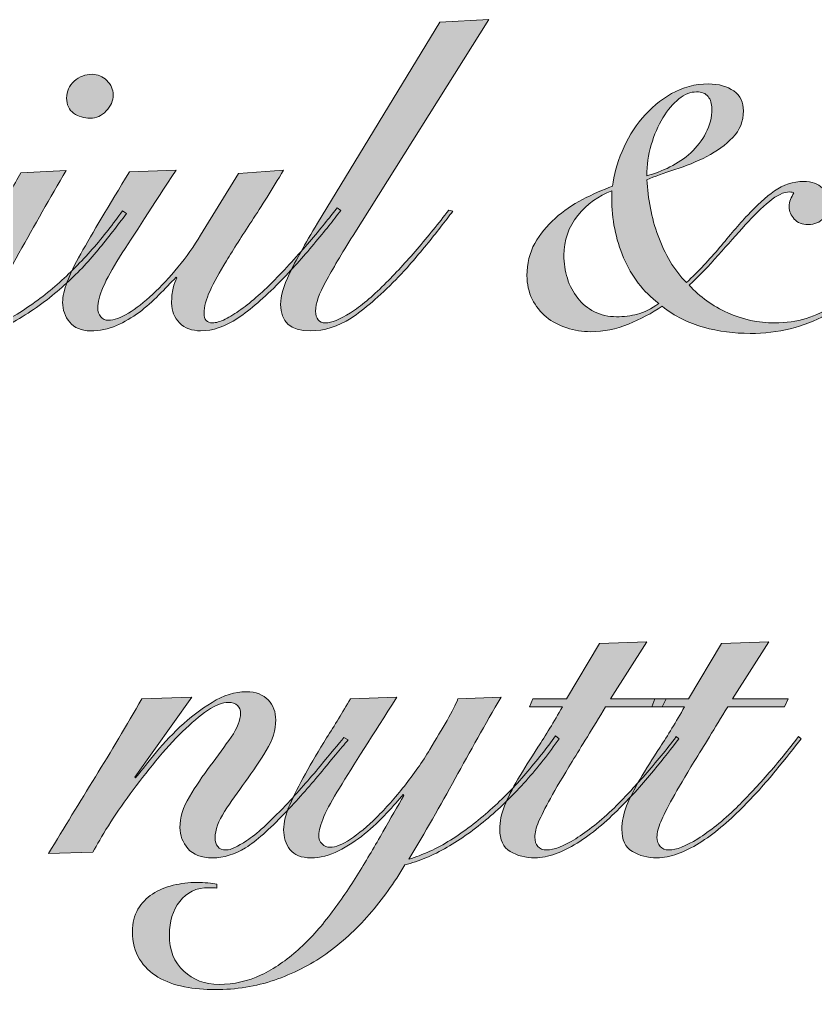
# Model space of a CAD drawing. Header units: inches. Extents: x 0 to 148, y -210 to 0.
# Drawn here: x 35.06 to 54.24, y -148.15 to -124.78 of the extents above; entities that cross this region are included whole.
import ezdxf

# ---------------------------------------------------------------- set-up
doc = ezdxf.new("R2010")
doc.units = ezdxf.units.IN
doc.header["$MEASUREMENT"] = 0
doc.layers.add('Layer 1', color=7, linetype='Continuous')

# ---------------------------------------------------------------- blocks, each defined once
blk = doc.blocks.new('block 6')
at = {"layer": 'Layer 1'}
h = blk.add_hatch(color=250, dxfattribs=at)
h.dxf.hatch_style = 2
edge = h.paths.add_edge_path()
edge.add_spline(control_points=[(46.369, -124.776), (46.369, -124.776), (43.099, -129.983), (43.099, -129.983), (42.824, -130.428), (42.605, -130.796), (42.443, -131.089), (42.28, -131.382), (42.199, -131.62), (42.199, -131.803), (42.199, -131.994), (42.277, -132.089), (42.432, -132.089), (42.58, -132.089), (42.781, -132.008), (43.035, -131.846), (43.29, -131.684), (43.561, -131.458), (43.85, -131.169), (44.118, -130.901), (44.383, -130.615), (44.644, -130.311), (44.905, -130.008), (45.159, -129.694), (45.406, -129.369), (45.406, -129.369), (45.501, -129.401), (45.501, -129.401), (45.417, -129.514), (45.32, -129.641), (45.21, -129.782), (45.101, -129.923), (44.986, -130.066), (44.866, -130.211), (44.746, -130.356), (44.625, -130.5), (44.501, -130.645), (44.378, -130.789), (44.256, -130.922), (44.136, -131.041), (43.727, -131.458), (43.365, -131.768), (43.051, -131.973), (42.737, -132.177), (42.411, -132.28), (42.072, -132.28), (41.592, -132.28), (41.353, -132.068), (41.353, -131.645), (41.353, -131.447), (41.425, -131.199), (41.57, -130.898), (41.714, -130.599), (41.938, -130.195), (42.242, -129.687), (42.242, -129.687), (45.194, -124.84), (45.194, -124.84), (45.194, -124.84), (46.369, -124.776), (46.369, -124.776)], knot_values=[0, 0, 0, 0, 1, 1, 1, 2, 2, 2, 3, 3, 3, 4, 4, 4, 5, 5, 5, 6, 6, 6, 7, 7, 7, 8, 8, 8, 9, 9, 9, 10, 10, 10, 11, 11, 11, 12, 12, 12, 13, 13, 13, 14, 14, 14, 15, 15, 15, 16, 16, 16, 17, 17, 17, 18, 18, 18, 19, 19, 19, 20, 20, 20, 20], degree=3, periodic=1)
h = blk.add_hatch(color=250, dxfattribs=at)
h.dxf.hatch_style = 2
edge = h.paths.add_edge_path()
edge.add_spline(control_points=[(29.33, -132.999), (29.168, -132.999), (29.018, -133.026), (28.881, -133.079), (28.743, -133.132), (28.625, -133.206), (28.526, -133.301), (28.427, -133.396), (28.348, -133.509), (28.288, -133.64), (28.228, -133.77), (28.198, -133.909), (28.198, -134.058), (28.198, -134.439), (28.306, -134.746), (28.521, -134.978), (28.736, -135.211), (29.045, -135.328), (29.447, -135.328), (29.849, -135.328), (30.244, -135.201), (30.632, -134.947), (31.02, -134.693), (31.394, -134.361), (31.754, -133.952), (32.114, -133.543), (32.458, -133.084), (32.786, -132.576), (33.114, -132.068), (33.421, -131.56), (33.706, -131.052), (33.992, -130.544), (34.253, -130.061), (34.49, -129.602), (34.726, -129.144), (34.929, -128.766), (35.098, -128.47), (35.098, -128.47), (36.188, -128.417), (36.188, -128.417), (35.8, -129.08), (35.421, -129.743), (35.051, -130.407), (34.68, -131.07), (34.297, -131.726), (33.902, -132.375), (34.29, -132.255), (34.657, -132.089), (35.003, -131.878), (35.349, -131.666), (35.671, -131.428), (35.971, -131.163), (36.271, -130.898), (36.553, -130.615), (36.818, -130.311), (37.083, -130.008), (37.324, -129.701), (37.543, -129.391), (37.543, -129.391), (37.638, -129.454), (37.638, -129.454), (37.426, -129.743), (37.199, -130.036), (36.956, -130.332), (36.712, -130.629), (36.44, -130.913), (36.141, -131.184), (35.841, -131.456), (35.504, -131.708), (35.13, -131.941), (34.756, -132.174), (34.326, -132.375), (33.839, -132.544), (33.571, -132.953), (33.282, -133.336), (32.971, -133.693), (32.661, -134.049), (32.318, -134.358), (31.944, -134.619), (31.571, -134.88), (31.161, -135.084), (30.717, -135.232), (30.272, -135.381), (29.789, -135.455), (29.267, -135.455), (29.055, -135.455), (28.833, -135.434), (28.6, -135.391), (28.367, -135.349), (28.156, -135.275), (27.965, -135.169), (27.775, -135.063), (27.618, -134.922), (27.494, -134.746), (27.371, -134.569), (27.309, -134.35), (27.309, -134.09), (27.309, -133.878), (27.353, -133.696), (27.441, -133.544), (27.529, -133.393), (27.644, -133.266), (27.785, -133.164), (27.926, -133.061), (28.089, -132.987), (28.272, -132.941), (28.455, -132.895), (28.639, -132.873), (28.822, -132.873), (28.907, -132.873), (28.992, -132.878), (29.076, -132.888), (29.161, -132.899), (29.246, -132.911), (29.33, -132.925), (29.33, -132.925), (29.33, -132.999), (29.33, -132.999)], knot_values=[0, 0, 0, 0, 1, 1, 1, 2, 2, 2, 3, 3, 3, 4, 4, 4, 5, 5, 5, 6, 6, 6, 7, 7, 7, 8, 8, 8, 9, 9, 9, 10, 10, 10, 11, 11, 11, 12, 12, 12, 13, 13, 13, 14, 14, 14, 15, 15, 15, 16, 16, 16, 17, 17, 17, 18, 18, 18, 19, 19, 19, 20, 20, 20, 21, 21, 21, 22, 22, 22, 23, 23, 23, 24, 24, 24, 25, 25, 25, 26, 26, 26, 27, 27, 27, 28, 28, 28, 29, 29, 29, 30, 30, 30, 31, 31, 31, 32, 32, 32, 33, 33, 33, 34, 34, 34, 35, 35, 35, 36, 36, 36, 37, 37, 37, 38, 38, 38, 39, 39, 39, 39], degree=3, periodic=1)
edge = h.paths.add_edge_path()
edge.add_spline(control_points=[(36.813, -126.099), (36.947, -126.099), (37.065, -126.148), (37.167, -126.247), (37.269, -126.346), (37.321, -126.463), (37.321, -126.597), (37.321, -126.738), (37.264, -126.866), (37.151, -126.983), (37.038, -127.099), (36.911, -127.157), (36.77, -127.157), (36.615, -127.157), (36.481, -127.117), (36.368, -127.036), (36.255, -126.955), (36.199, -126.833), (36.199, -126.671), (36.199, -126.508), (36.26, -126.373), (36.384, -126.263), (36.508, -126.154), (36.65, -126.099), (36.813, -126.099)], knot_values=[0, 0, 0, 0, 1, 1, 1, 2, 2, 2, 3, 3, 3, 4, 4, 4, 5, 5, 5, 6, 6, 6, 7, 7, 7, 8, 8, 8, 8], degree=3, periodic=1)
h = blk.add_hatch(color=250, dxfattribs=at)
h.dxf.hatch_style = 2
edge = h.paths.add_edge_path()
edge.add_spline(control_points=[(55.809, -130.597), (55.463, -131.162), (55.024, -131.594), (54.492, -131.893), (53.959, -132.193), (53.35, -132.343), (52.666, -132.343), (52.285, -132.343), (51.911, -132.294), (51.544, -132.195), (51.177, -132.096), (50.846, -131.927), (50.549, -131.687), (50.295, -131.857), (50.024, -132.001), (49.734, -132.121), (49.445, -132.241), (49.142, -132.301), (48.824, -132.301), (48.627, -132.301), (48.434, -132.271), (48.247, -132.211), (48.06, -132.151), (47.896, -132.063), (47.755, -131.946), (47.614, -131.83), (47.501, -131.687), (47.417, -131.518), (47.332, -131.348), (47.29, -131.158), (47.29, -130.946), (47.29, -130.657), (47.353, -130.4), (47.48, -130.174), (47.607, -129.948), (47.769, -129.747), (47.967, -129.57), (48.164, -129.394), (48.385, -129.242), (48.628, -129.115), (48.872, -128.989), (49.113, -128.882), (49.353, -128.798), (49.381, -128.53), (49.457, -128.249), (49.581, -127.956), (49.704, -127.664), (49.867, -127.397), (50.068, -127.157), (50.269, -126.918), (50.503, -126.72), (50.772, -126.565), (51.04, -126.41), (51.336, -126.332), (51.661, -126.332), (51.914, -126.332), (52.119, -126.388), (52.274, -126.501), (52.43, -126.614), (52.507, -126.773), (52.507, -126.978), (52.507, -127.232), (52.421, -127.447), (52.248, -127.623), (52.075, -127.8), (51.867, -127.951), (51.624, -128.078), (51.38, -128.205), (51.124, -128.311), (50.856, -128.396), (50.588, -128.48), (50.362, -128.562), (50.179, -128.639), (50.193, -128.865), (50.221, -129.093), (50.264, -129.322), (50.306, -129.551), (50.368, -129.775), (50.449, -129.994), (50.53, -130.213), (50.627, -130.417), (50.74, -130.608), (50.853, -130.798), (50.983, -130.967), (51.131, -131.116), (51.428, -130.841), (51.694, -130.56), (51.93, -130.274), (52.167, -129.989), (52.392, -129.727), (52.608, -129.491), (52.823, -129.255), (53.038, -129.061), (53.253, -128.909), (53.468, -128.757), (53.703, -128.682), (53.957, -128.682), (54.154, -128.682), (54.305, -128.734), (54.407, -128.84), (54.509, -128.946), (54.56, -129.069), (54.56, -129.211), (54.56, -129.345), (54.518, -129.463), (54.433, -129.565), (54.349, -129.668), (54.225, -129.719), (54.063, -129.719), (53.922, -129.719), (53.811, -129.675), (53.73, -129.586), (53.648, -129.498), (53.608, -129.401), (53.608, -129.295), (53.608, -129.225), (53.618, -129.165), (53.64, -129.115), (53.661, -129.066), (53.689, -129.013), (53.724, -128.956), (53.696, -128.943), (53.661, -128.935), (53.618, -128.935), (53.477, -128.935), (53.315, -129.011), (53.132, -129.163), (52.948, -129.315), (52.754, -129.504), (52.55, -129.729), (52.345, -129.955), (52.128, -130.198), (51.899, -130.46), (51.669, -130.721), (51.435, -130.96), (51.195, -131.179), (51.456, -131.461), (51.766, -131.684), (52.126, -131.846), (52.486, -132.008), (52.863, -132.089), (53.259, -132.089), (53.802, -132.089), (54.273, -131.946), (54.671, -131.661), (55.07, -131.375), (55.418, -131.01), (55.714, -130.565), (55.714, -130.565), (55.809, -130.597), (55.809, -130.597)], knot_values=[0, 0, 0, 0, 1, 1, 1, 2, 2, 2, 3, 3, 3, 4, 4, 4, 5, 5, 5, 6, 6, 6, 7, 7, 7, 8, 8, 8, 9, 9, 9, 10, 10, 10, 11, 11, 11, 12, 12, 12, 13, 13, 13, 14, 14, 14, 15, 15, 15, 16, 16, 16, 17, 17, 17, 18, 18, 18, 19, 19, 19, 20, 20, 20, 21, 21, 21, 22, 22, 22, 23, 23, 23, 24, 24, 24, 25, 25, 25, 26, 26, 26, 27, 27, 27, 28, 28, 28, 29, 29, 29, 30, 30, 30, 31, 31, 31, 32, 32, 32, 33, 33, 33, 34, 34, 34, 35, 35, 35, 36, 36, 36, 37, 37, 37, 38, 38, 38, 39, 39, 39, 40, 40, 40, 41, 41, 41, 42, 42, 42, 43, 43, 43, 44, 44, 44, 45, 45, 45, 46, 46, 46, 47, 47, 47, 48, 48, 48, 49, 49, 49, 50, 50, 50, 50], degree=3, periodic=1)
edge = h.paths.add_edge_path()
edge.add_spline(control_points=[(48.179, -130.46), (48.179, -130.65), (48.207, -130.835), (48.263, -131.015), (48.32, -131.195), (48.403, -131.354), (48.512, -131.491), (48.621, -131.629), (48.755, -131.738), (48.914, -131.819), (49.073, -131.901), (49.251, -131.941), (49.449, -131.941), (49.625, -131.941), (49.793, -131.92), (49.951, -131.878), (50.11, -131.835), (50.281, -131.75), (50.465, -131.624), (50.091, -131.334), (49.809, -130.966), (49.618, -130.518), (49.427, -130.07), (49.332, -129.592), (49.332, -129.084), (49.332, -129.084), (49.332, -128.904), (49.332, -128.904), (49.015, -129.024), (48.743, -129.223), (48.517, -129.501), (48.291, -129.781), (48.179, -130.1), (48.179, -130.46)], knot_values=[0, 0, 0, 0, 1, 1, 1, 2, 2, 2, 3, 3, 3, 4, 4, 4, 5, 5, 5, 6, 6, 6, 7, 7, 7, 8, 8, 8, 9, 9, 9, 10, 10, 10, 11, 11, 11, 11], degree=3, periodic=1)
edge = h.paths.add_edge_path()
edge.add_spline(control_points=[(51.745, -126.925), (51.745, -126.805), (51.715, -126.708), (51.655, -126.633), (51.595, -126.559), (51.502, -126.523), (51.375, -126.523), (51.234, -126.523), (51.092, -126.579), (50.951, -126.692), (50.81, -126.805), (50.682, -126.956), (50.565, -127.147), (50.449, -127.337), (50.355, -127.554), (50.285, -127.798), (50.214, -128.041), (50.179, -128.29), (50.179, -128.544), (50.362, -128.494), (50.547, -128.424), (50.735, -128.332), (50.921, -128.241), (51.089, -128.126), (51.237, -127.988), (51.385, -127.851), (51.507, -127.692), (51.602, -127.512), (51.698, -127.332), (51.745, -127.136), (51.745, -126.925)], knot_values=[0, 0, 0, 0, 1, 1, 1, 2, 2, 2, 3, 3, 3, 4, 4, 4, 5, 5, 5, 6, 6, 6, 7, 7, 7, 8, 8, 8, 9, 9, 9, 10, 10, 10, 10], degree=3, periodic=1)
h = blk.add_hatch(color=250, dxfattribs=at)
h.dxf.hatch_style = 2
edge = h.paths.add_edge_path()
edge.add_spline(control_points=[(41.427, -128.406), (41.152, -128.865), (40.896, -129.274), (40.66, -129.634), (40.423, -129.994), (40.22, -130.313), (40.051, -130.592), (39.882, -130.871), (39.75, -131.112), (39.654, -131.317), (39.559, -131.521), (39.511, -131.701), (39.511, -131.857), (39.511, -132.012), (39.578, -132.089), (39.712, -132.089), (39.797, -132.089), (39.899, -132.059), (40.019, -131.999), (40.139, -131.94), (40.266, -131.862), (40.4, -131.767), (40.534, -131.671), (40.672, -131.56), (40.813, -131.433), (40.954, -131.306), (41.088, -131.179), (41.215, -131.052), (41.37, -130.89), (41.524, -130.726), (41.676, -130.56), (41.827, -130.394), (41.968, -130.234), (42.099, -130.079), (42.229, -129.923), (42.348, -129.781), (42.453, -129.65), (42.559, -129.519), (42.648, -129.408), (42.718, -129.316), (42.718, -129.316), (42.803, -129.38), (42.803, -129.38), (42.633, -129.606), (42.418, -129.876), (42.157, -130.189), (41.896, -130.504), (41.617, -130.812), (41.321, -131.116), (40.961, -131.482), (40.63, -131.768), (40.326, -131.973), (40.023, -132.177), (39.723, -132.28), (39.427, -132.28), (39.215, -132.28), (39.046, -132.216), (38.919, -132.089), (38.792, -131.962), (38.728, -131.803), (38.728, -131.613), (38.728, -131.479), (38.74, -131.359), (38.765, -131.253), (38.79, -131.147), (38.82, -131.066), (38.855, -131.01), (38.855, -131.01), (38.834, -130.989), (38.834, -130.989), (38.707, -131.123), (38.569, -131.266), (38.421, -131.417), (38.273, -131.569), (38.114, -131.708), (37.945, -131.835), (37.776, -131.962), (37.594, -132.068), (37.4, -132.153), (37.206, -132.238), (36.996, -132.28), (36.77, -132.28), (36.551, -132.28), (36.386, -132.211), (36.273, -132.073), (36.16, -131.936), (36.103, -131.775), (36.103, -131.592), (36.103, -131.324), (36.248, -130.936), (36.537, -130.428), (36.827, -129.92), (37.218, -129.26), (37.712, -128.449), (37.712, -128.449), (38.834, -128.406), (38.834, -128.406), (38.277, -129.26), (37.823, -129.96), (37.474, -130.507), (37.125, -131.054), (36.95, -131.461), (36.95, -131.729), (36.95, -131.814), (36.973, -131.885), (37.019, -131.941), (37.065, -131.998), (37.126, -132.026), (37.204, -132.026), (37.338, -132.026), (37.499, -131.969), (37.686, -131.857), (37.873, -131.744), (38.068, -131.592), (38.273, -131.401), (38.478, -131.211), (38.68, -130.992), (38.882, -130.745), (39.083, -130.498), (39.264, -130.241), (39.427, -129.972), (39.427, -129.972), (40.337, -128.491), (40.337, -128.491), (40.337, -128.491), (41.427, -128.406), (41.427, -128.406)], knot_values=[0, 0, 0, 0, 1, 1, 1, 2, 2, 2, 3, 3, 3, 4, 4, 4, 5, 5, 5, 6, 6, 6, 7, 7, 7, 8, 8, 8, 9, 9, 9, 10, 10, 10, 11, 11, 11, 12, 12, 12, 13, 13, 13, 14, 14, 14, 15, 15, 15, 16, 16, 16, 17, 17, 17, 18, 18, 18, 19, 19, 19, 20, 20, 20, 21, 21, 21, 22, 22, 22, 23, 23, 23, 24, 24, 24, 25, 25, 25, 26, 26, 26, 27, 27, 27, 28, 28, 28, 29, 29, 29, 30, 30, 30, 31, 31, 31, 32, 32, 32, 33, 33, 33, 34, 34, 34, 35, 35, 35, 36, 36, 36, 37, 37, 37, 38, 38, 38, 39, 39, 39, 40, 40, 40, 41, 41, 41, 42, 42, 42, 42], degree=3, periodic=1)
h = blk.add_hatch(color=250, dxfattribs=at)
h.dxf.hatch_style = 2
edge = h.paths.add_edge_path()
edge.add_spline(control_points=[(47.354, -141.339), (47.354, -141.339), (47.428, -141.149), (47.428, -141.149), (47.428, -141.149), (48.243, -141.149), (48.243, -141.149), (48.243, -141.149), (49.036, -139.815), (49.036, -139.815), (49.036, -139.815), (50.179, -139.773), (50.179, -139.773), (50.179, -139.773), (49.301, -141.149), (49.301, -141.149), (49.301, -141.149), (50.645, -141.149), (50.645, -141.149), (50.645, -141.149), (50.55, -141.339), (50.55, -141.339), (50.55, -141.339), (49.184, -141.339), (49.184, -141.339), (48.867, -141.861), (48.599, -142.3), (48.38, -142.657), (48.161, -143.013), (47.987, -143.309), (47.856, -143.546), (47.726, -143.782), (47.63, -143.971), (47.57, -144.112), (47.51, -144.253), (47.48, -144.376), (47.48, -144.482), (47.48, -144.574), (47.505, -144.648), (47.555, -144.705), (47.604, -144.761), (47.674, -144.789), (47.766, -144.789), (47.942, -144.789), (48.175, -144.699), (48.465, -144.519), (48.754, -144.34), (49.064, -144.091), (49.396, -143.773), (49.622, -143.547), (49.869, -143.283), (50.137, -142.979), (50.405, -142.676), (50.655, -142.369), (50.888, -142.059), (50.888, -142.059), (50.952, -142.112), (50.952, -142.112), (50.789, -142.323), (50.585, -142.581), (50.338, -142.884), (50.091, -143.188), (49.819, -143.488), (49.523, -143.784), (49.361, -143.946), (49.193, -144.1), (49.02, -144.244), (48.847, -144.389), (48.673, -144.516), (48.496, -144.625), (48.32, -144.735), (48.147, -144.821), (47.978, -144.885), (47.808, -144.948), (47.643, -144.98), (47.48, -144.98), (47.254, -144.98), (47.057, -144.929), (46.888, -144.826), (46.718, -144.724), (46.634, -144.546), (46.634, -144.292), (46.634, -144.108), (46.673, -143.92), (46.75, -143.726), (46.828, -143.532), (46.935, -143.318), (47.073, -143.085), (47.211, -142.853), (47.371, -142.595), (47.555, -142.313), (47.738, -142.031), (47.936, -141.706), (48.147, -141.339), (48.147, -141.339), (47.354, -141.339), (47.354, -141.339)], knot_values=[0, 0, 0, 0, 1, 1, 1, 2, 2, 2, 3, 3, 3, 4, 4, 4, 5, 5, 5, 6, 6, 6, 7, 7, 7, 8, 8, 8, 9, 9, 9, 10, 10, 10, 11, 11, 11, 12, 12, 12, 13, 13, 13, 14, 14, 14, 15, 15, 15, 16, 16, 16, 17, 17, 17, 18, 18, 18, 19, 19, 19, 20, 20, 20, 21, 21, 21, 22, 22, 22, 23, 23, 23, 24, 24, 24, 25, 25, 25, 26, 26, 26, 27, 27, 27, 28, 28, 28, 29, 29, 29, 30, 30, 30, 31, 31, 31, 32, 32, 32, 32], degree=3, periodic=1)
h = blk.add_hatch(color=250, dxfattribs=at)
h.dxf.hatch_style = 2
edge = h.paths.add_edge_path()
edge.add_spline(control_points=[(50.296, -141.339), (50.296, -141.339), (50.37, -141.149), (50.37, -141.149), (50.37, -141.149), (51.185, -141.149), (51.185, -141.149), (51.185, -141.149), (51.978, -139.815), (51.978, -139.815), (51.978, -139.815), (53.121, -139.773), (53.121, -139.773), (53.121, -139.773), (52.243, -141.149), (52.243, -141.149), (52.243, -141.149), (53.587, -141.149), (53.587, -141.149), (53.587, -141.149), (53.492, -141.339), (53.492, -141.339), (53.492, -141.339), (52.127, -141.339), (52.127, -141.339), (51.809, -141.861), (51.541, -142.3), (51.322, -142.657), (51.103, -143.013), (50.929, -143.309), (50.798, -143.546), (50.668, -143.782), (50.572, -143.971), (50.513, -144.112), (50.453, -144.253), (50.423, -144.376), (50.423, -144.482), (50.423, -144.574), (50.447, -144.648), (50.497, -144.705), (50.546, -144.761), (50.617, -144.789), (50.708, -144.789), (50.885, -144.789), (51.117, -144.699), (51.407, -144.519), (51.696, -144.34), (52.006, -144.091), (52.338, -143.773), (52.564, -143.547), (52.811, -143.283), (53.079, -142.979), (53.347, -142.676), (53.598, -142.369), (53.83, -142.059), (53.83, -142.059), (53.894, -142.112), (53.894, -142.112), (53.731, -142.323), (53.527, -142.581), (53.28, -142.884), (53.033, -143.188), (52.761, -143.488), (52.465, -143.784), (52.303, -143.946), (52.135, -144.1), (51.962, -144.244), (51.789, -144.389), (51.615, -144.516), (51.439, -144.625), (51.262, -144.735), (51.089, -144.821), (50.92, -144.885), (50.751, -144.948), (50.585, -144.98), (50.423, -144.98), (50.197, -144.98), (49.999, -144.929), (49.83, -144.826), (49.661, -144.724), (49.576, -144.546), (49.576, -144.292), (49.576, -144.108), (49.615, -143.92), (49.692, -143.726), (49.77, -143.532), (49.878, -143.318), (50.015, -143.085), (50.153, -142.853), (50.313, -142.595), (50.497, -142.313), (50.68, -142.031), (50.878, -141.706), (51.089, -141.339), (51.089, -141.339), (50.296, -141.339), (50.296, -141.339)], knot_values=[0, 0, 0, 0, 1, 1, 1, 2, 2, 2, 3, 3, 3, 4, 4, 4, 5, 5, 5, 6, 6, 6, 7, 7, 7, 8, 8, 8, 9, 9, 9, 10, 10, 10, 11, 11, 11, 12, 12, 12, 13, 13, 13, 14, 14, 14, 15, 15, 15, 16, 16, 16, 17, 17, 17, 18, 18, 18, 19, 19, 19, 20, 20, 20, 21, 21, 21, 22, 22, 22, 23, 23, 23, 24, 24, 24, 25, 25, 25, 26, 26, 26, 27, 27, 27, 28, 28, 28, 29, 29, 29, 30, 30, 30, 31, 31, 31, 32, 32, 32, 32], degree=3, periodic=1)
h = blk.add_hatch(color=250, dxfattribs=at)
h.dxf.hatch_style = 2
edge = h.paths.add_edge_path()
edge.add_spline(control_points=[(37.86, -143.053), (37.959, -142.927), (38.102, -142.747), (38.289, -142.514), (38.476, -142.281), (38.689, -142.052), (38.929, -141.826), (39.169, -141.6), (39.427, -141.403), (39.702, -141.233), (39.977, -141.064), (40.252, -140.979), (40.527, -140.979), (40.76, -140.979), (40.937, -141.045), (41.057, -141.175), (41.176, -141.306), (41.237, -141.466), (41.237, -141.656), (41.237, -141.897), (41.161, -142.142), (41.009, -142.392), (40.857, -142.643), (40.69, -142.893), (40.506, -143.144), (40.323, -143.394), (40.155, -143.634), (40.004, -143.863), (39.852, -144.092), (39.776, -144.306), (39.776, -144.503), (39.776, -144.588), (39.797, -144.657), (39.839, -144.71), (39.882, -144.763), (39.952, -144.789), (40.051, -144.789), (40.15, -144.789), (40.314, -144.714), (40.543, -144.562), (40.773, -144.41), (41.081, -144.13), (41.469, -143.72), (41.773, -143.396), (42.051, -143.08), (42.305, -142.773), (42.56, -142.466), (42.75, -142.235), (42.877, -142.08), (42.877, -142.08), (42.983, -142.133), (42.983, -142.133), (42.799, -142.352), (42.573, -142.623), (42.305, -142.948), (42.037, -143.272), (41.751, -143.593), (41.448, -143.911), (41.081, -144.299), (40.769, -144.574), (40.512, -144.736), (40.254, -144.899), (39.988, -144.98), (39.712, -144.98), (39.444, -144.98), (39.247, -144.906), (39.12, -144.757), (38.993, -144.609), (38.929, -144.44), (38.929, -144.25), (38.929, -144.01), (39.005, -143.763), (39.157, -143.509), (39.309, -143.255), (39.476, -143.006), (39.66, -142.763), (39.843, -142.519), (40.01, -142.288), (40.162, -142.069), (40.314, -141.851), (40.39, -141.66), (40.39, -141.498), (40.39, -141.42), (40.365, -141.357), (40.316, -141.307), (40.266, -141.258), (40.192, -141.233), (40.094, -141.233), (39.952, -141.233), (39.787, -141.299), (39.596, -141.429), (39.406, -141.56), (39.204, -141.729), (38.993, -141.937), (38.781, -142.145), (38.566, -142.382), (38.347, -142.646), (38.128, -142.911), (37.922, -143.175), (37.728, -143.44), (37.534, -143.705), (37.359, -143.96), (37.204, -144.207), (37.049, -144.454), (36.925, -144.666), (36.834, -144.842), (36.834, -144.842), (35.765, -144.874), (35.765, -144.874), (36.139, -144.253), (36.515, -143.637), (36.892, -143.027), (37.269, -142.417), (37.642, -141.791), (38.009, -141.149), (38.009, -141.149), (39.215, -141.106), (39.215, -141.106), (39.215, -141.106), (37.839, -143.032), (37.839, -143.032), (37.839, -143.032), (37.86, -143.053), (37.86, -143.053)], knot_values=[0, 0, 0, 0, 1, 1, 1, 2, 2, 2, 3, 3, 3, 4, 4, 4, 5, 5, 5, 6, 6, 6, 7, 7, 7, 8, 8, 8, 9, 9, 9, 10, 10, 10, 11, 11, 11, 12, 12, 12, 13, 13, 13, 14, 14, 14, 15, 15, 15, 16, 16, 16, 17, 17, 17, 18, 18, 18, 19, 19, 19, 20, 20, 20, 21, 21, 21, 22, 22, 22, 23, 23, 23, 24, 24, 24, 25, 25, 25, 26, 26, 26, 27, 27, 27, 28, 28, 28, 29, 29, 29, 30, 30, 30, 31, 31, 31, 32, 32, 32, 33, 33, 33, 34, 34, 34, 35, 35, 35, 36, 36, 36, 37, 37, 37, 38, 38, 38, 39, 39, 39, 40, 40, 40, 41, 41, 41, 41], degree=3, periodic=1)
h = blk.add_hatch(color=250, dxfattribs=at)
h.dxf.hatch_style = 2
edge = h.paths.add_edge_path()
edge.add_spline(control_points=[(39.818, -145.71), (39.783, -145.703), (39.72, -145.699), (39.628, -145.699), (39.324, -145.699), (39.09, -145.809), (38.924, -146.028), (38.758, -146.246), (38.675, -146.514), (38.675, -146.832), (38.675, -147.206), (38.79, -147.499), (39.019, -147.71), (39.249, -147.922), (39.532, -148.028), (39.871, -148.028), (40.231, -148.028), (40.57, -147.952), (40.887, -147.8), (41.205, -147.649), (41.501, -147.447), (41.776, -147.197), (42.051, -146.946), (42.311, -146.661), (42.554, -146.34), (42.797, -146.019), (43.023, -145.689), (43.231, -145.35), (43.439, -145.012), (43.635, -144.68), (43.819, -144.355), (44.002, -144.031), (44.171, -143.738), (44.327, -143.477), (44.327, -143.477), (44.305, -143.456), (44.305, -143.456), (44.2, -143.583), (44.067, -143.733), (43.909, -143.905), (43.75, -144.078), (43.572, -144.244), (43.374, -144.403), (43.177, -144.562), (42.968, -144.698), (42.75, -144.81), (42.531, -144.923), (42.309, -144.98), (42.083, -144.98), (41.85, -144.98), (41.683, -144.913), (41.58, -144.779), (41.478, -144.645), (41.427, -144.486), (41.427, -144.302), (41.427, -144.126), (41.476, -143.925), (41.575, -143.699), (41.674, -143.473), (41.799, -143.225), (41.951, -142.953), (42.102, -142.681), (42.274, -142.394), (42.464, -142.091), (42.655, -141.787), (42.845, -141.473), (43.036, -141.149), (43.036, -141.149), (44.157, -141.106), (44.157, -141.106), (43.565, -142.031), (43.102, -142.761), (42.771, -143.297), (42.439, -143.833), (42.274, -144.214), (42.274, -144.44), (42.274, -144.525), (42.3, -144.593), (42.353, -144.646), (42.406, -144.699), (42.471, -144.726), (42.549, -144.726), (42.676, -144.726), (42.838, -144.661), (43.036, -144.53), (43.233, -144.399), (43.443, -144.225), (43.665, -144.006), (43.888, -143.788), (44.111, -143.535), (44.337, -143.249), (44.563, -142.964), (44.768, -142.669), (44.951, -142.366), (45.106, -142.112), (45.244, -141.879), (45.364, -141.667), (45.484, -141.456), (45.572, -141.283), (45.628, -141.149), (45.628, -141.149), (46.666, -141.106), (46.666, -141.106), (46.285, -141.763), (45.916, -142.417), (45.56, -143.069), (45.203, -143.722), (44.831, -144.369), (44.443, -145.012), (44.782, -144.913), (45.117, -144.759), (45.449, -144.551), (45.78, -144.343), (46.1, -144.101), (46.406, -143.826), (46.713, -143.551), (46.999, -143.258), (47.264, -142.948), (47.528, -142.637), (47.766, -142.334), (47.978, -142.037), (47.978, -142.037), (48.063, -142.112), (48.063, -142.112), (47.823, -142.457), (47.558, -142.794), (47.269, -143.122), (46.98, -143.45), (46.674, -143.75), (46.353, -144.022), (46.032, -144.294), (45.703, -144.528), (45.364, -144.726), (45.025, -144.923), (44.687, -145.064), (44.348, -145.149), (44.094, -145.579), (43.808, -145.978), (43.491, -146.345), (43.173, -146.712), (42.824, -147.029), (42.443, -147.297), (42.062, -147.565), (41.649, -147.775), (41.205, -147.927), (40.76, -148.079), (40.284, -148.155), (39.776, -148.155), (39.522, -148.155), (39.275, -148.132), (39.035, -148.086), (38.795, -148.04), (38.584, -147.962), (38.4, -147.853), (38.217, -147.744), (38.068, -147.599), (37.955, -147.419), (37.843, -147.239), (37.786, -147.019), (37.786, -146.758), (37.786, -146.546), (37.83, -146.366), (37.918, -146.218), (38.007, -146.07), (38.123, -145.948), (38.268, -145.853), (38.412, -145.758), (38.578, -145.687), (38.765, -145.641), (38.952, -145.595), (39.145, -145.573), (39.342, -145.573), (39.427, -145.573), (39.513, -145.576), (39.601, -145.583), (39.69, -145.59), (39.762, -145.6), (39.818, -145.615), (39.818, -145.615), (39.818, -145.71), (39.818, -145.71)], knot_values=[0, 0, 0, 0, 1, 1, 1, 2, 2, 2, 3, 3, 3, 4, 4, 4, 5, 5, 5, 6, 6, 6, 7, 7, 7, 8, 8, 8, 9, 9, 9, 10, 10, 10, 11, 11, 11, 12, 12, 12, 13, 13, 13, 14, 14, 14, 15, 15, 15, 16, 16, 16, 17, 17, 17, 18, 18, 18, 19, 19, 19, 20, 20, 20, 21, 21, 21, 22, 22, 22, 23, 23, 23, 24, 24, 24, 25, 25, 25, 26, 26, 26, 27, 27, 27, 28, 28, 28, 29, 29, 29, 30, 30, 30, 31, 31, 31, 32, 32, 32, 33, 33, 33, 34, 34, 34, 35, 35, 35, 36, 36, 36, 37, 37, 37, 38, 38, 38, 39, 39, 39, 40, 40, 40, 41, 41, 41, 42, 42, 42, 43, 43, 43, 44, 44, 44, 45, 45, 45, 46, 46, 46, 47, 47, 47, 48, 48, 48, 49, 49, 49, 50, 50, 50, 51, 51, 51, 52, 52, 52, 53, 53, 53, 54, 54, 54, 55, 55, 55, 56, 56, 56, 57, 57, 57, 58, 58, 58, 59, 59, 59, 60, 60, 60, 60], degree=3, periodic=1)
at = {"layer": 'Layer 1', "lineweight": 0}
for points, knots in [([(46.369, -124.776), (46.369, -124.776), (43.099, -129.983), (43.099, -129.983), (42.824, -130.428), (42.605, -130.796), (42.443, -131.089), (42.28, -131.382), (42.199, -131.62), (42.199, -131.803), (42.199, -131.994), (42.277, -132.089), (42.432, -132.089), (42.58, -132.089), (42.781, -132.008), (43.035, -131.846), (43.29, -131.684), (43.561, -131.458), (43.85, -131.169), (44.118, -130.901), (44.383, -130.615), (44.644, -130.311), (44.905, -130.008), (45.159, -129.694), (45.406, -129.369), (45.406, -129.369), (45.501, -129.401), (45.501, -129.401), (45.417, -129.514), (45.32, -129.641), (45.21, -129.782), (45.101, -129.923), (44.986, -130.066), (44.866, -130.211), (44.746, -130.356), (44.625, -130.5), (44.501, -130.645), (44.378, -130.789), (44.256, -130.922), (44.136, -131.041), (43.727, -131.458), (43.365, -131.768), (43.051, -131.973), (42.737, -132.177), (42.411, -132.28), (42.072, -132.28), (41.592, -132.28), (41.353, -132.068), (41.353, -131.645), (41.353, -131.447), (41.425, -131.199), (41.57, -130.898), (41.714, -130.599), (41.938, -130.195), (42.242, -129.687), (42.242, -129.687), (45.194, -124.84), (45.194, -124.84), (45.194, -124.84), (46.369, -124.776), (46.369, -124.776)], [0, 0, 0, 0, 1, 1, 1, 2, 2, 2, 3, 3, 3, 4, 4, 4, 5, 5, 5, 6, 6, 6, 7, 7, 7, 8, 8, 8, 9, 9, 9, 10, 10, 10, 11, 11, 11, 12, 12, 12, 13, 13, 13, 14, 14, 14, 15, 15, 15, 16, 16, 16, 17, 17, 17, 18, 18, 18, 19, 19, 19, 20, 20, 20, 20]), ([(36.813, -126.099), (36.947, -126.099), (37.065, -126.148), (37.167, -126.247), (37.269, -126.346), (37.321, -126.463), (37.321, -126.597), (37.321, -126.738), (37.264, -126.866), (37.151, -126.983), (37.038, -127.099), (36.911, -127.157), (36.77, -127.157), (36.615, -127.157), (36.481, -127.117), (36.368, -127.036), (36.255, -126.955), (36.199, -126.833), (36.199, -126.671), (36.199, -126.508), (36.26, -126.373), (36.384, -126.263), (36.508, -126.154), (36.65, -126.099), (36.813, -126.099)], [0, 0, 0, 0, 1, 1, 1, 2, 2, 2, 3, 3, 3, 4, 4, 4, 5, 5, 5, 6, 6, 6, 7, 7, 7, 8, 8, 8, 8]), ([(55.809, -130.597), (55.463, -131.162), (55.024, -131.594), (54.492, -131.893), (53.959, -132.193), (53.35, -132.343), (52.666, -132.343), (52.285, -132.343), (51.911, -132.294), (51.544, -132.195), (51.177, -132.096), (50.846, -131.927), (50.549, -131.687), (50.295, -131.857), (50.024, -132.001), (49.734, -132.121), (49.445, -132.241), (49.142, -132.301), (48.824, -132.301), (48.627, -132.301), (48.434, -132.271), (48.247, -132.211), (48.06, -132.151), (47.896, -132.063), (47.755, -131.946), (47.614, -131.83), (47.501, -131.687), (47.417, -131.518), (47.332, -131.348), (47.29, -131.158), (47.29, -130.946), (47.29, -130.657), (47.353, -130.4), (47.48, -130.174), (47.607, -129.948), (47.769, -129.747), (47.967, -129.57), (48.164, -129.394), (48.385, -129.242), (48.628, -129.115), (48.872, -128.989), (49.113, -128.882), (49.353, -128.798), (49.381, -128.53), (49.457, -128.249), (49.581, -127.956), (49.704, -127.664), (49.867, -127.397), (50.068, -127.157), (50.269, -126.918), (50.503, -126.72), (50.772, -126.565), (51.04, -126.41), (51.336, -126.332), (51.661, -126.332), (51.914, -126.332), (52.119, -126.388), (52.274, -126.501), (52.43, -126.614), (52.507, -126.773), (52.507, -126.978), (52.507, -127.232), (52.421, -127.447), (52.248, -127.623), (52.075, -127.8), (51.867, -127.951), (51.624, -128.078), (51.38, -128.205), (51.124, -128.311), (50.856, -128.396), (50.588, -128.48), (50.362, -128.562), (50.179, -128.639), (50.193, -128.865), (50.221, -129.093), (50.264, -129.322), (50.306, -129.551), (50.368, -129.775), (50.449, -129.994), (50.53, -130.213), (50.627, -130.417), (50.74, -130.608), (50.853, -130.798), (50.983, -130.967), (51.131, -131.116), (51.428, -130.841), (51.694, -130.56), (51.93, -130.274), (52.167, -129.989), (52.392, -129.727), (52.608, -129.491), (52.823, -129.255), (53.038, -129.061), (53.253, -128.909), (53.468, -128.757), (53.703, -128.682), (53.957, -128.682), (54.154, -128.682), (54.305, -128.734), (54.407, -128.84), (54.509, -128.946), (54.56, -129.069), (54.56, -129.211), (54.56, -129.345), (54.518, -129.463), (54.433, -129.565), (54.349, -129.668), (54.225, -129.719), (54.063, -129.719), (53.922, -129.719), (53.811, -129.675), (53.73, -129.586), (53.648, -129.498), (53.608, -129.401), (53.608, -129.295), (53.608, -129.225), (53.618, -129.165), (53.64, -129.115), (53.661, -129.066), (53.689, -129.013), (53.724, -128.956), (53.696, -128.943), (53.661, -128.935), (53.618, -128.935), (53.477, -128.935), (53.315, -129.011), (53.132, -129.163), (52.948, -129.315), (52.754, -129.504), (52.55, -129.729), (52.345, -129.955), (52.128, -130.198), (51.899, -130.46), (51.669, -130.721), (51.435, -130.96), (51.195, -131.179), (51.456, -131.461), (51.766, -131.684), (52.126, -131.846), (52.486, -132.008), (52.863, -132.089), (53.259, -132.089), (53.802, -132.089), (54.273, -131.946), (54.671, -131.661), (55.07, -131.375), (55.418, -131.01), (55.714, -130.565), (55.714, -130.565), (55.809, -130.597), (55.809, -130.597)], [0, 0, 0, 0, 1, 1, 1, 2, 2, 2, 3, 3, 3, 4, 4, 4, 5, 5, 5, 6, 6, 6, 7, 7, 7, 8, 8, 8, 9, 9, 9, 10, 10, 10, 11, 11, 11, 12, 12, 12, 13, 13, 13, 14, 14, 14, 15, 15, 15, 16, 16, 16, 17, 17, 17, 18, 18, 18, 19, 19, 19, 20, 20, 20, 21, 21, 21, 22, 22, 22, 23, 23, 23, 24, 24, 24, 25, 25, 25, 26, 26, 26, 27, 27, 27, 28, 28, 28, 29, 29, 29, 30, 30, 30, 31, 31, 31, 32, 32, 32, 33, 33, 33, 34, 34, 34, 35, 35, 35, 36, 36, 36, 37, 37, 37, 38, 38, 38, 39, 39, 39, 40, 40, 40, 41, 41, 41, 42, 42, 42, 43, 43, 43, 44, 44, 44, 45, 45, 45, 46, 46, 46, 47, 47, 47, 48, 48, 48, 49, 49, 49, 50, 50, 50, 50]), ([(51.745, -126.925), (51.745, -126.805), (51.715, -126.708), (51.655, -126.633), (51.595, -126.559), (51.502, -126.523), (51.375, -126.523), (51.234, -126.523), (51.092, -126.579), (50.951, -126.692), (50.81, -126.805), (50.682, -126.956), (50.565, -127.147), (50.449, -127.337), (50.355, -127.554), (50.285, -127.798), (50.214, -128.041), (50.179, -128.29), (50.179, -128.544), (50.362, -128.494), (50.547, -128.424), (50.735, -128.332), (50.921, -128.241), (51.089, -128.126), (51.237, -127.988), (51.385, -127.851), (51.507, -127.692), (51.602, -127.512), (51.698, -127.332), (51.745, -127.136), (51.745, -126.925)], [0, 0, 0, 0, 1, 1, 1, 2, 2, 2, 3, 3, 3, 4, 4, 4, 5, 5, 5, 6, 6, 6, 7, 7, 7, 8, 8, 8, 9, 9, 9, 10, 10, 10, 10]), ([(29.33, -132.999), (29.168, -132.999), (29.018, -133.026), (28.881, -133.079), (28.743, -133.132), (28.625, -133.206), (28.526, -133.301), (28.427, -133.396), (28.348, -133.509), (28.288, -133.64), (28.228, -133.77), (28.198, -133.909), (28.198, -134.058), (28.198, -134.439), (28.306, -134.746), (28.521, -134.978), (28.736, -135.211), (29.045, -135.328), (29.447, -135.328), (29.849, -135.328), (30.244, -135.201), (30.632, -134.947), (31.02, -134.693), (31.394, -134.361), (31.754, -133.952), (32.114, -133.543), (32.458, -133.084), (32.786, -132.576), (33.114, -132.068), (33.421, -131.56), (33.706, -131.052), (33.992, -130.544), (34.253, -130.061), (34.49, -129.602), (34.726, -129.144), (34.929, -128.766), (35.098, -128.47), (35.098, -128.47), (36.188, -128.417), (36.188, -128.417), (35.8, -129.08), (35.421, -129.743), (35.051, -130.407), (34.68, -131.07), (34.297, -131.726), (33.902, -132.375), (34.29, -132.255), (34.657, -132.089), (35.003, -131.878), (35.349, -131.666), (35.671, -131.428), (35.971, -131.163), (36.271, -130.898), (36.553, -130.615), (36.818, -130.311), (37.083, -130.008), (37.324, -129.701), (37.543, -129.391), (37.543, -129.391), (37.638, -129.454), (37.638, -129.454), (37.426, -129.743), (37.199, -130.036), (36.956, -130.332), (36.712, -130.629), (36.44, -130.913), (36.141, -131.184), (35.841, -131.456), (35.504, -131.708), (35.13, -131.941), (34.756, -132.174), (34.326, -132.375), (33.839, -132.544), (33.571, -132.953), (33.282, -133.336), (32.971, -133.693), (32.661, -134.049), (32.318, -134.358), (31.944, -134.619), (31.571, -134.88), (31.161, -135.084), (30.717, -135.232), (30.272, -135.381), (29.789, -135.455), (29.267, -135.455), (29.055, -135.455), (28.833, -135.434), (28.6, -135.391), (28.367, -135.349), (28.156, -135.275), (27.965, -135.169), (27.775, -135.063), (27.618, -134.922), (27.494, -134.746), (27.371, -134.569), (27.309, -134.35), (27.309, -134.09), (27.309, -133.878), (27.353, -133.696), (27.441, -133.544), (27.529, -133.393), (27.644, -133.266), (27.785, -133.164), (27.926, -133.061), (28.089, -132.987), (28.272, -132.941), (28.455, -132.895), (28.639, -132.873), (28.822, -132.873), (28.907, -132.873), (28.992, -132.878), (29.076, -132.888), (29.161, -132.899), (29.246, -132.911), (29.33, -132.925), (29.33, -132.925), (29.33, -132.999), (29.33, -132.999)], [0, 0, 0, 0, 1, 1, 1, 2, 2, 2, 3, 3, 3, 4, 4, 4, 5, 5, 5, 6, 6, 6, 7, 7, 7, 8, 8, 8, 9, 9, 9, 10, 10, 10, 11, 11, 11, 12, 12, 12, 13, 13, 13, 14, 14, 14, 15, 15, 15, 16, 16, 16, 17, 17, 17, 18, 18, 18, 19, 19, 19, 20, 20, 20, 21, 21, 21, 22, 22, 22, 23, 23, 23, 24, 24, 24, 25, 25, 25, 26, 26, 26, 27, 27, 27, 28, 28, 28, 29, 29, 29, 30, 30, 30, 31, 31, 31, 32, 32, 32, 33, 33, 33, 34, 34, 34, 35, 35, 35, 36, 36, 36, 37, 37, 37, 38, 38, 38, 39, 39, 39, 39]), ([(41.427, -128.406), (41.152, -128.865), (40.896, -129.274), (40.66, -129.634), (40.423, -129.994), (40.22, -130.313), (40.051, -130.592), (39.882, -130.871), (39.75, -131.112), (39.654, -131.317), (39.559, -131.521), (39.511, -131.701), (39.511, -131.857), (39.511, -132.012), (39.578, -132.089), (39.712, -132.089), (39.797, -132.089), (39.899, -132.059), (40.019, -131.999), (40.139, -131.94), (40.266, -131.862), (40.4, -131.767), (40.534, -131.671), (40.672, -131.56), (40.813, -131.433), (40.954, -131.306), (41.088, -131.179), (41.215, -131.052), (41.37, -130.89), (41.524, -130.726), (41.676, -130.56), (41.827, -130.394), (41.968, -130.234), (42.099, -130.079), (42.229, -129.923), (42.348, -129.781), (42.453, -129.65), (42.559, -129.519), (42.648, -129.408), (42.718, -129.316), (42.718, -129.316), (42.803, -129.38), (42.803, -129.38), (42.633, -129.606), (42.418, -129.876), (42.157, -130.189), (41.896, -130.504), (41.617, -130.812), (41.321, -131.116), (40.961, -131.482), (40.63, -131.768), (40.326, -131.973), (40.023, -132.177), (39.723, -132.28), (39.427, -132.28), (39.215, -132.28), (39.046, -132.216), (38.919, -132.089), (38.792, -131.962), (38.728, -131.803), (38.728, -131.613), (38.728, -131.479), (38.74, -131.359), (38.765, -131.253), (38.79, -131.147), (38.82, -131.066), (38.855, -131.01), (38.855, -131.01), (38.834, -130.989), (38.834, -130.989), (38.707, -131.123), (38.569, -131.266), (38.421, -131.417), (38.273, -131.569), (38.114, -131.708), (37.945, -131.835), (37.776, -131.962), (37.594, -132.068), (37.4, -132.153), (37.206, -132.238), (36.996, -132.28), (36.77, -132.28), (36.551, -132.28), (36.386, -132.211), (36.273, -132.073), (36.16, -131.936), (36.103, -131.775), (36.103, -131.592), (36.103, -131.324), (36.248, -130.936), (36.537, -130.428), (36.827, -129.92), (37.218, -129.26), (37.712, -128.449), (37.712, -128.449), (38.834, -128.406), (38.834, -128.406), (38.277, -129.26), (37.823, -129.96), (37.474, -130.507), (37.125, -131.054), (36.95, -131.461), (36.95, -131.729), (36.95, -131.814), (36.973, -131.885), (37.019, -131.941), (37.065, -131.998), (37.126, -132.026), (37.204, -132.026), (37.338, -132.026), (37.499, -131.969), (37.686, -131.857), (37.873, -131.744), (38.068, -131.592), (38.273, -131.401), (38.478, -131.211), (38.68, -130.992), (38.882, -130.745), (39.083, -130.498), (39.264, -130.241), (39.427, -129.972), (39.427, -129.972), (40.337, -128.491), (40.337, -128.491), (40.337, -128.491), (41.427, -128.406), (41.427, -128.406)], [0, 0, 0, 0, 1, 1, 1, 2, 2, 2, 3, 3, 3, 4, 4, 4, 5, 5, 5, 6, 6, 6, 7, 7, 7, 8, 8, 8, 9, 9, 9, 10, 10, 10, 11, 11, 11, 12, 12, 12, 13, 13, 13, 14, 14, 14, 15, 15, 15, 16, 16, 16, 17, 17, 17, 18, 18, 18, 19, 19, 19, 20, 20, 20, 21, 21, 21, 22, 22, 22, 23, 23, 23, 24, 24, 24, 25, 25, 25, 26, 26, 26, 27, 27, 27, 28, 28, 28, 29, 29, 29, 30, 30, 30, 31, 31, 31, 32, 32, 32, 33, 33, 33, 34, 34, 34, 35, 35, 35, 36, 36, 36, 37, 37, 37, 38, 38, 38, 39, 39, 39, 40, 40, 40, 41, 41, 41, 42, 42, 42, 42]), ([(48.179, -130.46), (48.179, -130.65), (48.207, -130.835), (48.263, -131.015), (48.32, -131.195), (48.403, -131.354), (48.512, -131.491), (48.621, -131.629), (48.755, -131.738), (48.914, -131.819), (49.073, -131.901), (49.251, -131.941), (49.449, -131.941), (49.625, -131.941), (49.793, -131.92), (49.951, -131.878), (50.11, -131.835), (50.281, -131.75), (50.465, -131.624), (50.091, -131.334), (49.809, -130.966), (49.618, -130.518), (49.427, -130.07), (49.332, -129.592), (49.332, -129.084), (49.332, -129.084), (49.332, -128.904), (49.332, -128.904), (49.015, -129.024), (48.743, -129.223), (48.517, -129.501), (48.291, -129.781), (48.179, -130.1), (48.179, -130.46)], [0, 0, 0, 0, 1, 1, 1, 2, 2, 2, 3, 3, 3, 4, 4, 4, 5, 5, 5, 6, 6, 6, 7, 7, 7, 8, 8, 8, 9, 9, 9, 10, 10, 10, 11, 11, 11, 11]), ([(47.354, -141.339), (47.354, -141.339), (47.428, -141.149), (47.428, -141.149), (47.428, -141.149), (48.243, -141.149), (48.243, -141.149), (48.243, -141.149), (49.036, -139.815), (49.036, -139.815), (49.036, -139.815), (50.179, -139.773), (50.179, -139.773), (50.179, -139.773), (49.301, -141.149), (49.301, -141.149), (49.301, -141.149), (50.645, -141.149), (50.645, -141.149), (50.645, -141.149), (50.55, -141.339), (50.55, -141.339), (50.55, -141.339), (49.184, -141.339), (49.184, -141.339), (48.867, -141.861), (48.599, -142.3), (48.38, -142.657), (48.161, -143.013), (47.987, -143.309), (47.856, -143.546), (47.726, -143.782), (47.63, -143.971), (47.57, -144.112), (47.51, -144.253), (47.48, -144.376), (47.48, -144.482), (47.48, -144.574), (47.505, -144.648), (47.555, -144.705), (47.604, -144.761), (47.674, -144.789), (47.766, -144.789), (47.942, -144.789), (48.175, -144.699), (48.465, -144.519), (48.754, -144.34), (49.064, -144.091), (49.396, -143.773), (49.622, -143.547), (49.869, -143.283), (50.137, -142.979), (50.405, -142.676), (50.655, -142.369), (50.888, -142.059), (50.888, -142.059), (50.952, -142.112), (50.952, -142.112), (50.789, -142.323), (50.585, -142.581), (50.338, -142.884), (50.091, -143.188), (49.819, -143.488), (49.523, -143.784), (49.361, -143.946), (49.193, -144.1), (49.02, -144.244), (48.847, -144.389), (48.673, -144.516), (48.496, -144.625), (48.32, -144.735), (48.147, -144.821), (47.978, -144.885), (47.808, -144.948), (47.643, -144.98), (47.48, -144.98), (47.254, -144.98), (47.057, -144.929), (46.888, -144.826), (46.718, -144.724), (46.634, -144.546), (46.634, -144.292), (46.634, -144.108), (46.673, -143.92), (46.75, -143.726), (46.828, -143.532), (46.935, -143.318), (47.073, -143.085), (47.211, -142.853), (47.371, -142.595), (47.555, -142.313), (47.738, -142.031), (47.936, -141.706), (48.147, -141.339), (48.147, -141.339), (47.354, -141.339), (47.354, -141.339)], [0, 0, 0, 0, 1, 1, 1, 2, 2, 2, 3, 3, 3, 4, 4, 4, 5, 5, 5, 6, 6, 6, 7, 7, 7, 8, 8, 8, 9, 9, 9, 10, 10, 10, 11, 11, 11, 12, 12, 12, 13, 13, 13, 14, 14, 14, 15, 15, 15, 16, 16, 16, 17, 17, 17, 18, 18, 18, 19, 19, 19, 20, 20, 20, 21, 21, 21, 22, 22, 22, 23, 23, 23, 24, 24, 24, 25, 25, 25, 26, 26, 26, 27, 27, 27, 28, 28, 28, 29, 29, 29, 30, 30, 30, 31, 31, 31, 32, 32, 32, 32]), ([(50.296, -141.339), (50.296, -141.339), (50.37, -141.149), (50.37, -141.149), (50.37, -141.149), (51.185, -141.149), (51.185, -141.149), (51.185, -141.149), (51.978, -139.815), (51.978, -139.815), (51.978, -139.815), (53.121, -139.773), (53.121, -139.773), (53.121, -139.773), (52.243, -141.149), (52.243, -141.149), (52.243, -141.149), (53.587, -141.149), (53.587, -141.149), (53.587, -141.149), (53.492, -141.339), (53.492, -141.339), (53.492, -141.339), (52.127, -141.339), (52.127, -141.339), (51.809, -141.861), (51.541, -142.3), (51.322, -142.657), (51.103, -143.013), (50.929, -143.309), (50.798, -143.546), (50.668, -143.782), (50.572, -143.971), (50.513, -144.112), (50.453, -144.253), (50.423, -144.376), (50.423, -144.482), (50.423, -144.574), (50.447, -144.648), (50.497, -144.705), (50.546, -144.761), (50.617, -144.789), (50.708, -144.789), (50.885, -144.789), (51.117, -144.699), (51.407, -144.519), (51.696, -144.34), (52.006, -144.091), (52.338, -143.773), (52.564, -143.547), (52.811, -143.283), (53.079, -142.979), (53.347, -142.676), (53.598, -142.369), (53.83, -142.059), (53.83, -142.059), (53.894, -142.112), (53.894, -142.112), (53.731, -142.323), (53.527, -142.581), (53.28, -142.884), (53.033, -143.188), (52.761, -143.488), (52.465, -143.784), (52.303, -143.946), (52.135, -144.1), (51.962, -144.244), (51.789, -144.389), (51.615, -144.516), (51.439, -144.625), (51.262, -144.735), (51.089, -144.821), (50.92, -144.885), (50.751, -144.948), (50.585, -144.98), (50.423, -144.98), (50.197, -144.98), (49.999, -144.929), (49.83, -144.826), (49.661, -144.724), (49.576, -144.546), (49.576, -144.292), (49.576, -144.108), (49.615, -143.92), (49.692, -143.726), (49.77, -143.532), (49.878, -143.318), (50.015, -143.085), (50.153, -142.853), (50.313, -142.595), (50.497, -142.313), (50.68, -142.031), (50.878, -141.706), (51.089, -141.339), (51.089, -141.339), (50.296, -141.339), (50.296, -141.339)], [0, 0, 0, 0, 1, 1, 1, 2, 2, 2, 3, 3, 3, 4, 4, 4, 5, 5, 5, 6, 6, 6, 7, 7, 7, 8, 8, 8, 9, 9, 9, 10, 10, 10, 11, 11, 11, 12, 12, 12, 13, 13, 13, 14, 14, 14, 15, 15, 15, 16, 16, 16, 17, 17, 17, 18, 18, 18, 19, 19, 19, 20, 20, 20, 21, 21, 21, 22, 22, 22, 23, 23, 23, 24, 24, 24, 25, 25, 25, 26, 26, 26, 27, 27, 27, 28, 28, 28, 29, 29, 29, 30, 30, 30, 31, 31, 31, 32, 32, 32, 32]), ([(37.86, -143.053), (37.959, -142.927), (38.102, -142.747), (38.289, -142.514), (38.476, -142.281), (38.689, -142.052), (38.929, -141.826), (39.169, -141.6), (39.427, -141.403), (39.702, -141.233), (39.977, -141.064), (40.252, -140.979), (40.527, -140.979), (40.76, -140.979), (40.937, -141.045), (41.057, -141.175), (41.176, -141.306), (41.237, -141.466), (41.237, -141.656), (41.237, -141.897), (41.161, -142.142), (41.009, -142.392), (40.857, -142.643), (40.69, -142.893), (40.506, -143.144), (40.323, -143.394), (40.155, -143.634), (40.004, -143.863), (39.852, -144.092), (39.776, -144.306), (39.776, -144.503), (39.776, -144.588), (39.797, -144.657), (39.839, -144.71), (39.882, -144.763), (39.952, -144.789), (40.051, -144.789), (40.15, -144.789), (40.314, -144.714), (40.543, -144.562), (40.773, -144.41), (41.081, -144.13), (41.469, -143.72), (41.773, -143.396), (42.051, -143.08), (42.305, -142.773), (42.56, -142.466), (42.75, -142.235), (42.877, -142.08), (42.877, -142.08), (42.983, -142.133), (42.983, -142.133), (42.799, -142.352), (42.573, -142.623), (42.305, -142.948), (42.037, -143.272), (41.751, -143.593), (41.448, -143.911), (41.081, -144.299), (40.769, -144.574), (40.512, -144.736), (40.254, -144.899), (39.988, -144.98), (39.712, -144.98), (39.444, -144.98), (39.247, -144.906), (39.12, -144.757), (38.993, -144.609), (38.929, -144.44), (38.929, -144.25), (38.929, -144.01), (39.005, -143.763), (39.157, -143.509), (39.309, -143.255), (39.476, -143.006), (39.66, -142.763), (39.843, -142.519), (40.01, -142.288), (40.162, -142.069), (40.314, -141.851), (40.39, -141.66), (40.39, -141.498), (40.39, -141.42), (40.365, -141.357), (40.316, -141.307), (40.266, -141.258), (40.192, -141.233), (40.094, -141.233), (39.952, -141.233), (39.787, -141.299), (39.596, -141.429), (39.406, -141.56), (39.204, -141.729), (38.993, -141.937), (38.781, -142.145), (38.566, -142.382), (38.347, -142.646), (38.128, -142.911), (37.922, -143.175), (37.728, -143.44), (37.534, -143.705), (37.359, -143.96), (37.204, -144.207), (37.049, -144.454), (36.925, -144.666), (36.834, -144.842), (36.834, -144.842), (35.765, -144.874), (35.765, -144.874), (36.139, -144.253), (36.515, -143.637), (36.892, -143.027), (37.269, -142.417), (37.642, -141.791), (38.009, -141.149), (38.009, -141.149), (39.215, -141.106), (39.215, -141.106), (39.215, -141.106), (37.839, -143.032), (37.839, -143.032), (37.839, -143.032), (37.86, -143.053), (37.86, -143.053)], [0, 0, 0, 0, 1, 1, 1, 2, 2, 2, 3, 3, 3, 4, 4, 4, 5, 5, 5, 6, 6, 6, 7, 7, 7, 8, 8, 8, 9, 9, 9, 10, 10, 10, 11, 11, 11, 12, 12, 12, 13, 13, 13, 14, 14, 14, 15, 15, 15, 16, 16, 16, 17, 17, 17, 18, 18, 18, 19, 19, 19, 20, 20, 20, 21, 21, 21, 22, 22, 22, 23, 23, 23, 24, 24, 24, 25, 25, 25, 26, 26, 26, 27, 27, 27, 28, 28, 28, 29, 29, 29, 30, 30, 30, 31, 31, 31, 32, 32, 32, 33, 33, 33, 34, 34, 34, 35, 35, 35, 36, 36, 36, 37, 37, 37, 38, 38, 38, 39, 39, 39, 40, 40, 40, 41, 41, 41, 41]), ([(39.818, -145.71), (39.783, -145.703), (39.72, -145.699), (39.628, -145.699), (39.324, -145.699), (39.09, -145.809), (38.924, -146.028), (38.758, -146.246), (38.675, -146.514), (38.675, -146.832), (38.675, -147.206), (38.79, -147.499), (39.019, -147.71), (39.249, -147.922), (39.532, -148.028), (39.871, -148.028), (40.231, -148.028), (40.57, -147.952), (40.887, -147.8), (41.205, -147.649), (41.501, -147.447), (41.776, -147.197), (42.051, -146.946), (42.311, -146.661), (42.554, -146.34), (42.797, -146.019), (43.023, -145.689), (43.231, -145.35), (43.439, -145.012), (43.635, -144.68), (43.819, -144.355), (44.002, -144.031), (44.171, -143.738), (44.327, -143.477), (44.327, -143.477), (44.305, -143.456), (44.305, -143.456), (44.2, -143.583), (44.067, -143.733), (43.909, -143.905), (43.75, -144.078), (43.572, -144.244), (43.374, -144.403), (43.177, -144.562), (42.968, -144.698), (42.75, -144.81), (42.531, -144.923), (42.309, -144.98), (42.083, -144.98), (41.85, -144.98), (41.683, -144.913), (41.58, -144.779), (41.478, -144.645), (41.427, -144.486), (41.427, -144.302), (41.427, -144.126), (41.476, -143.925), (41.575, -143.699), (41.674, -143.473), (41.799, -143.225), (41.951, -142.953), (42.102, -142.681), (42.274, -142.394), (42.464, -142.091), (42.655, -141.787), (42.845, -141.473), (43.036, -141.149), (43.036, -141.149), (44.157, -141.106), (44.157, -141.106), (43.565, -142.031), (43.102, -142.761), (42.771, -143.297), (42.439, -143.833), (42.274, -144.214), (42.274, -144.44), (42.274, -144.525), (42.3, -144.593), (42.353, -144.646), (42.406, -144.699), (42.471, -144.726), (42.549, -144.726), (42.676, -144.726), (42.838, -144.661), (43.036, -144.53), (43.233, -144.399), (43.443, -144.225), (43.665, -144.006), (43.888, -143.788), (44.111, -143.535), (44.337, -143.249), (44.563, -142.964), (44.768, -142.669), (44.951, -142.366), (45.106, -142.112), (45.244, -141.879), (45.364, -141.667), (45.484, -141.456), (45.572, -141.283), (45.628, -141.149), (45.628, -141.149), (46.666, -141.106), (46.666, -141.106), (46.285, -141.763), (45.916, -142.417), (45.56, -143.069), (45.203, -143.722), (44.831, -144.369), (44.443, -145.012), (44.782, -144.913), (45.117, -144.759), (45.449, -144.551), (45.78, -144.343), (46.1, -144.101), (46.406, -143.826), (46.713, -143.551), (46.999, -143.258), (47.264, -142.948), (47.528, -142.637), (47.766, -142.334), (47.978, -142.037), (47.978, -142.037), (48.063, -142.112), (48.063, -142.112), (47.823, -142.457), (47.558, -142.794), (47.269, -143.122), (46.98, -143.45), (46.674, -143.75), (46.353, -144.022), (46.032, -144.294), (45.703, -144.528), (45.364, -144.726), (45.025, -144.923), (44.687, -145.064), (44.348, -145.149), (44.094, -145.579), (43.808, -145.978), (43.491, -146.345), (43.173, -146.712), (42.824, -147.029), (42.443, -147.297), (42.062, -147.565), (41.649, -147.775), (41.205, -147.927), (40.76, -148.079), (40.284, -148.155), (39.776, -148.155), (39.522, -148.155), (39.275, -148.132), (39.035, -148.086), (38.795, -148.04), (38.584, -147.962), (38.4, -147.853), (38.217, -147.744), (38.068, -147.599), (37.955, -147.419), (37.843, -147.239), (37.786, -147.019), (37.786, -146.758), (37.786, -146.546), (37.83, -146.366), (37.918, -146.218), (38.007, -146.07), (38.123, -145.948), (38.268, -145.853), (38.412, -145.758), (38.578, -145.687), (38.765, -145.641), (38.952, -145.595), (39.145, -145.573), (39.342, -145.573), (39.427, -145.573), (39.513, -145.576), (39.601, -145.583), (39.69, -145.59), (39.762, -145.6), (39.818, -145.615), (39.818, -145.615), (39.818, -145.71), (39.818, -145.71)], [0, 0, 0, 0, 1, 1, 1, 2, 2, 2, 3, 3, 3, 4, 4, 4, 5, 5, 5, 6, 6, 6, 7, 7, 7, 8, 8, 8, 9, 9, 9, 10, 10, 10, 11, 11, 11, 12, 12, 12, 13, 13, 13, 14, 14, 14, 15, 15, 15, 16, 16, 16, 17, 17, 17, 18, 18, 18, 19, 19, 19, 20, 20, 20, 21, 21, 21, 22, 22, 22, 23, 23, 23, 24, 24, 24, 25, 25, 25, 26, 26, 26, 27, 27, 27, 28, 28, 28, 29, 29, 29, 30, 30, 30, 31, 31, 31, 32, 32, 32, 33, 33, 33, 34, 34, 34, 35, 35, 35, 36, 36, 36, 37, 37, 37, 38, 38, 38, 39, 39, 39, 40, 40, 40, 41, 41, 41, 42, 42, 42, 43, 43, 43, 44, 44, 44, 45, 45, 45, 46, 46, 46, 47, 47, 47, 48, 48, 48, 49, 49, 49, 50, 50, 50, 51, 51, 51, 52, 52, 52, 53, 53, 53, 54, 54, 54, 55, 55, 55, 56, 56, 56, 57, 57, 57, 58, 58, 58, 59, 59, 59, 60, 60, 60, 60])]:
    blk.add_open_spline(points, degree=3, knots=knots, dxfattribs=at)

msp = doc.modelspace()

# ---------------------------------------------------------------- block references
at = {"layer": 'Layer 1'}
msp.add_blockref('block 6', (0, 0), dxfattribs=at)

doc.saveas('drawing.dxf')
